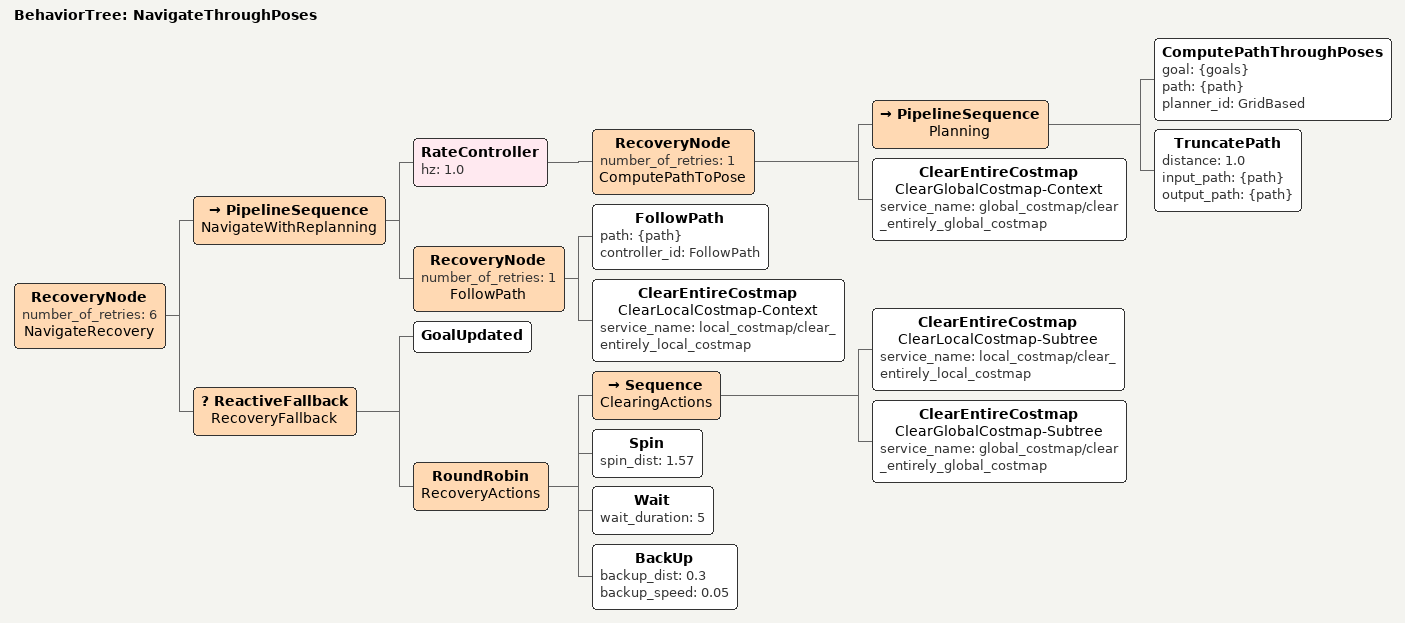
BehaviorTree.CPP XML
<?xml version="1.0"?>
<root main_tree_to_execute="NavigateThroughPoses">
  <BehaviorTree ID="NavigateThroughPoses">
    <RecoveryNode number_of_retries="6" name="NavigateRecovery">
      <PipelineSequence name="NavigateWithReplanning">
        <RateController hz="1.0">
          <RecoveryNode number_of_retries="1" name="ComputePathToPose">
            <PipelineSequence name="Planning">
              <ComputePathThroughPoses goal="{goals}" path="{path}" planner_id="GridBased"/>
              <TruncatePath distance="1.0" input_path="{path}" output_path="{path}"/>
            </PipelineSequence>
            <ClearEntireCostmap name="ClearGlobalCostmap-Context" service_name="global_costmap/clear_entirely_global_costmap"/>
          </RecoveryNode>
        </RateController>
        <RecoveryNode number_of_retries="1" name="FollowPath">
          <FollowPath path="{path}" controller_id="FollowPath"/>
          <ClearEntireCostmap name="ClearLocalCostmap-Context" service_name="local_costmap/clear_entirely_local_costmap"/>
        </RecoveryNode>
      </PipelineSequence>
      <ReactiveFallback name="RecoveryFallback">
        <GoalUpdated/>
        <RoundRobin name="RecoveryActions">
          <Sequence name="ClearingActions">
            <ClearEntireCostmap name="ClearLocalCostmap-Subtree" service_name="local_costmap/clear_entirely_local_costmap"/>
            <ClearEntireCostmap name="ClearGlobalCostmap-Subtree" service_name="global_costmap/clear_entirely_global_costmap"/>
          </Sequence>
          <Spin spin_dist="1.57"/>
          <Wait wait_duration="5"/>
          <BackUp backup_dist="0.3" backup_speed="0.05"/>
        </RoundRobin>
      </ReactiveFallback>
    </RecoveryNode>
  </BehaviorTree>
</root>
